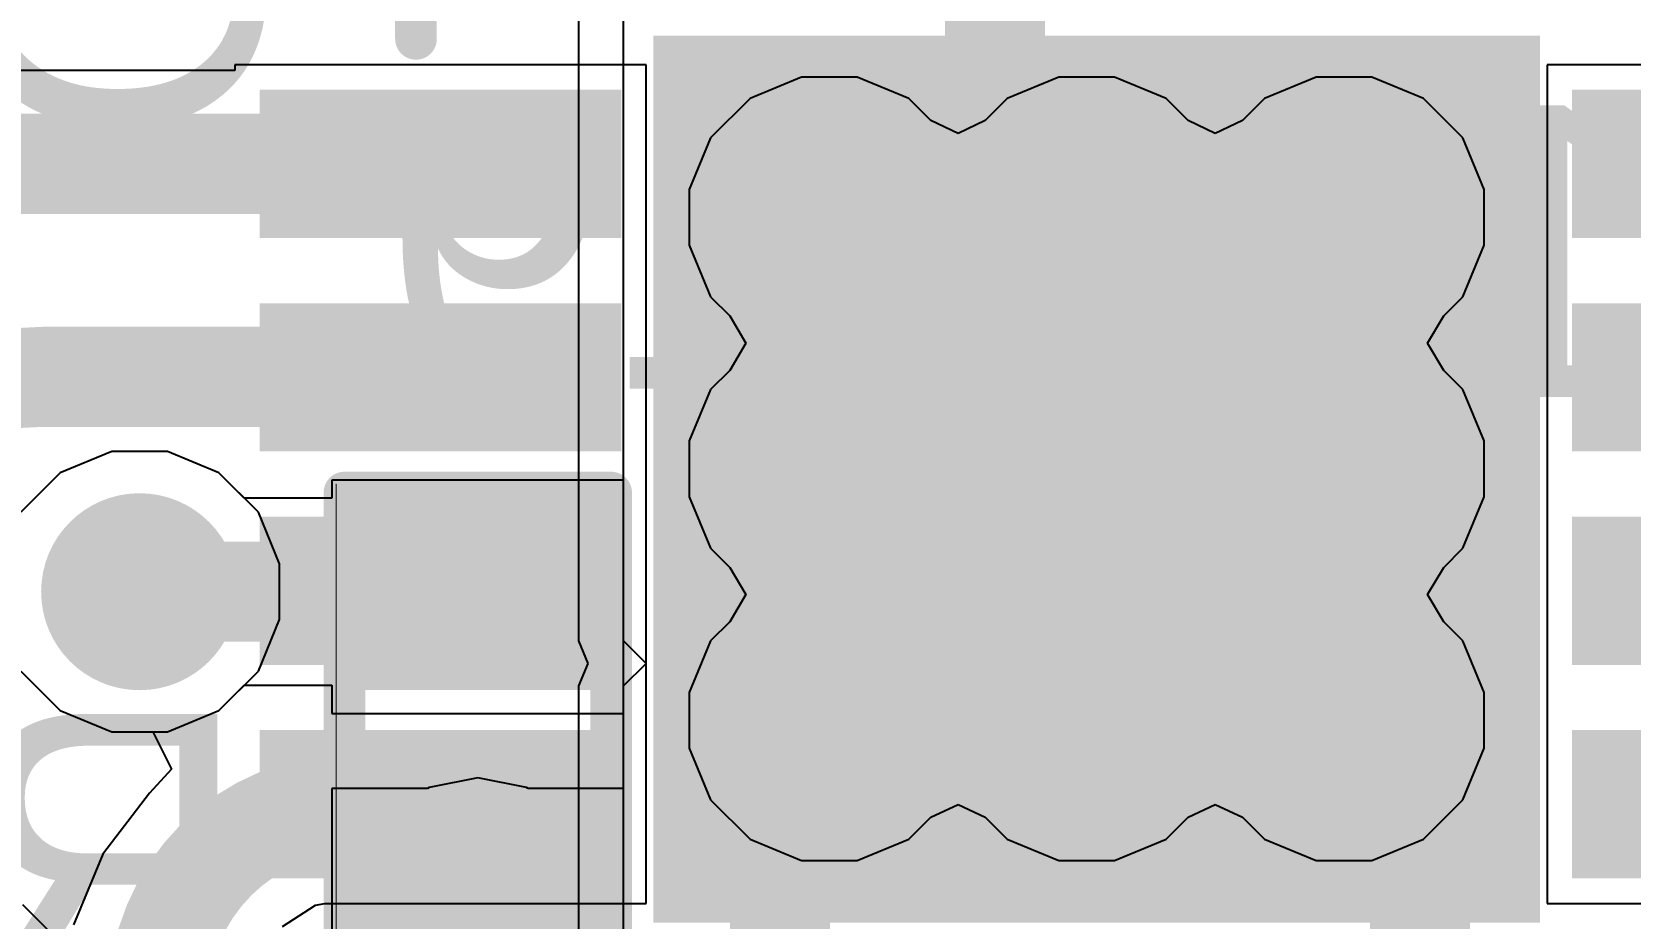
# Model space of a CAD drawing. Header units: inches. Extents: x -4.4 to 45.3, y -0.3 to 53.7.
# Drawn here: x 30.681 to 35.552, y 27.154 to 29.853 of the extents above; entities that cross this region are included whole.
import ezdxf

# ---------------------------------------------------------------- set-up
doc = ezdxf.new("R2010")
doc.units = ezdxf.units.IN
for name, color, linetype in [('Bottom Layer', 5, 'Continuous'), ('Bottom Overlay', 54, 'Continuous'), ('Bottom Paste', 16, 'Continuous'), ('Bottom Solder', 6, 'Continuous'), ('Signal_1', 16, 'Continuous'), ('Signal_2', 76, 'Continuous'), ('Top Layer', 1, 'Continuous'), ('Top Overlay', 2, 'Continuous'), ('Top Solder', 216, 'Continuous'), ('Via Holes', 16, 'Continuous')]:
    doc.layers.add(name, color=color, linetype=linetype)
doc.styles.add('Arial', font='', dxfattribs={"height": 0.2})
doc.styles.get('Arial').set_extended_font_data('Arial')

# ---------------------------------------------------------------- blocks, each defined once
blk = doc.blocks.new('QFN_16_EP_4_4__51')
at = {"layer": 'Top Layer'}
for points in [[(-1.1656, 2.5), (-0.8156, 2.5), (-0.8156, 1.5), (-1.1656, 1.5)], [(-0.5154, 2.5), (-0.1654, 2.5), (-0.1654, 1.5), (-0.5154, 1.5)], [(0.1349, 2.5), (0.4849, 2.5), (0.4849, 1.5), (0.1349, 1.5)], [(0.7851, 2.5), (1.1351, 2.5), (1.1351, 1.5), (0.7851, 1.5)], [(-1.3, 1.3), (1.3, 1.3), (1.3, -1.3), (-1.3, -1.3)], [(-1.1656, -1.5), (-0.8156, -1.5), (-0.8156, -2.5), (-1.1656, -2.5)], [(-0.5154, -1.5), (-0.1654, -1.5), (-0.1654, -2.5), (-0.5154, -2.5)], [(0.1349, -1.5), (0.4849, -1.5), (0.4849, -2.5), (0.1349, -2.5)], [(0.7851, -1.5), (1.1351, -1.5), (1.1351, -2.5), (0.7851, -2.5)]]:
    blk.add_hatch(color=1, dxfattribs=at).paths.add_polyline_path(points)
at = {"layer": 'Top Solder'}
for points in [[(-1.2164, 2.5508), (-0.7648, 2.5508), (-0.7648, 1.4492), (-1.2164, 1.4492)], [(-0.5662, 2.5508), (-0.1146, 2.5508), (-0.1146, 1.4492), (-0.5662, 1.4492)], [(0.0841, 2.5508), (0.5357, 2.5508), (0.5357, 1.4492), (0.0841, 1.4492)], [(0.7343, 2.5508), (1.1859, 2.5508), (1.1859, 1.4492), (0.7343, 1.4492)], [(-1.3508, 1.3508), (1.3508, 1.3508), (1.3508, -1.3508), (-1.3508, -1.3508)], [(-1.2164, -1.4492), (-0.7648, -1.4492), (-0.7648, -2.5508), (-1.2164, -2.5508)], [(-0.5662, -1.4492), (-0.1146, -1.4492), (-0.1146, -2.5508), (-0.5662, -2.5508)], [(0.0841, -1.4492), (0.5357, -1.4492), (0.5357, -2.5508), (0.0841, -2.5508)], [(0.7343, -1.4492), (1.1859, -1.4492), (1.1859, -2.5508), (0.7343, -2.5508)]]:
    blk.add_hatch(color=216, dxfattribs=at).paths.add_polyline_path(points)
at = {"layer": 'Top Overlay'}
for points in [[(-2.0746, 2.0746, 0.127, 0.127, 0), (-1.3714, 2.0746, 0.127, 0.127, 0)], [(1.3408, 2.0746, 0.127, 0.127, 0), (2.0745, 2.0746, 0.127, 0.127, 0)]]:
    blk.add_lwpolyline(points, format="xyseb", dxfattribs=at)
for points in [[(-1.4031, 2.0746, 0.0635, 0.0635, 1), (-1.3396, 2.0746, 0.0635, 0.0635, 1)], [(1.3091, 2.0746, 0.0635, 0.0635, 1), (1.3726, 2.0746, 0.0635, 0.0635, 1)]]:
    blk.add_lwpolyline(points, format="xyseb", close=True, dxfattribs=at)
blk = doc.blocks.new('R___0402_B_62')
at = {"layer": 'Bottom Layer'}
for points in [[(-0.2413, 0.3175), (-0.2413, -0.3175), (-0.6985, -0.3175), (-0.6985, 0.3175)], [(0.6985, 0.3175), (0.6985, -0.3175), (0.2413, -0.3175), (0.2413, 0.3175)]]:
    blk.add_hatch(color=5, dxfattribs=at).paths.add_polyline_path(points)
at = {"layer": 'Bottom Paste'}
for points in [[(-0.2413, 0.3175), (-0.2413, -0.3175), (-0.6985, -0.3175), (-0.6985, 0.3175)], [(0.6985, 0.3175), (0.6985, -0.3175), (0.2413, -0.3175), (0.2413, 0.3175)]]:
    blk.add_hatch(color=16, dxfattribs=at).paths.add_polyline_path(points)
at = {"layer": 'Bottom Solder'}
for points in [[(-0.1863, 0.3725), (-0.1863, -0.3725), (-0.7535, -0.3725), (-0.7535, 0.3725)], [(0.7535, 0.3725), (0.7535, -0.3725), (0.1863, -0.3725), (0.1863, 0.3725)]]:
    blk.add_hatch(color=6, dxfattribs=at).paths.add_polyline_path(points)
at = {"layer": 'Bottom Overlay'}
for points in [[(-0.7874, 0.4064, 0.127, 0.127, 0), (0.7874, 0.4064, 0.127, 0.127, 0)], [(-0.7874, 0.4064, 0.127, 0.127, 0), (-0.7874, -0.4064, 0.127, 0.127, 0)], [(0.7874, 0.4064, 0.127, 0.127, 0), (0.7874, -0.4064, 0.127, 0.127, 0)], [(-0.8128, 0.4318, 0.00323, 0.00323, 0), (0.8128, 0.4318, 0.00323, 0.00323, 0)], [(-0.7874, -0.4064, 0.127, 0.127, 0), (0.7874, -0.4064, 0.127, 0.127, 0)]]:
    blk.add_lwpolyline(points, format="xyseb", dxfattribs=at)
for points in [[(-0.8191, 0.4064, 0.0635, 0.0635, 1), (-0.7556, 0.4064, 0.0635, 0.0635, 1)], [(-0.8191, 0.4064, 0.0635, 0.0635, 1), (-0.7556, 0.4064, 0.0635, 0.0635, 1)], [(0.7556, 0.4064, 0.0635, 0.0635, 1), (0.8191, 0.4064, 0.0635, 0.0635, 1)], [(0.7556, 0.4064, 0.0635, 0.0635, 1), (0.8191, 0.4064, 0.0635, 0.0635, 1)], [(-0.8136, 0.4318, 0.00161, 0.00161, 1), (-0.812, 0.4318, 0.00161, 0.00161, 1)], [(0.812, 0.4318, 0.00161, 0.00161, 1), (0.8136, 0.4318, 0.00161, 0.00161, 1)], [(-0.8191, -0.4064, 0.0635, 0.0635, 1), (-0.7556, -0.4064, 0.0635, 0.0635, 1)], [(-0.8191, -0.4064, 0.0635, 0.0635, 1), (-0.7556, -0.4064, 0.0635, 0.0635, 1)], [(0.7556, -0.4064, 0.0635, 0.0635, 1), (0.8191, -0.4064, 0.0635, 0.0635, 1)], [(0.7556, -0.4064, 0.0635, 0.0635, 1), (0.8191, -0.4064, 0.0635, 0.0635, 1)]]:
    blk.add_lwpolyline(points, format="xyseb", close=True, dxfattribs=at)

msp = doc.modelspace()

# ---------------------------------------------------------------- hatches: boundary and pattern name
at = {"layer": 'Bottom Layer'}
h = msp.add_hatch(color=5, dxfattribs=at)
edge = h.paths.add_edge_path()
edge.add_arc((33.1113, 29.2877), 0.3, 0, 360)
h = msp.add_hatch(color=5, dxfattribs=at)
edge = h.paths.add_edge_path()
edge.add_arc((33.8955, 29.2877), 0.3, 0, 360)
h = msp.add_hatch(color=5, dxfattribs=at)
edge = h.paths.add_edge_path()
edge.add_arc((34.6797, 29.2877), 0.3, 0, 360)
h = msp.add_hatch(color=5, dxfattribs=at)
edge = h.paths.add_edge_path()
edge.add_arc((33.1113, 28.5217), 0.3, 0, 360)
h = msp.add_hatch(color=5, dxfattribs=at)
edge = h.paths.add_edge_path()
edge.add_arc((33.8955, 28.5217), 0.3, 0, 360)
h = msp.add_hatch(color=5, dxfattribs=at)
edge = h.paths.add_edge_path()
edge.add_arc((34.6797, 28.5217), 0.3, 0, 360)
h = msp.add_hatch(color=5, dxfattribs=at)
edge = h.paths.add_edge_path()
edge.add_arc((31.0088, 28.1475), 0.3, 0, 360)
h = msp.add_hatch(color=5, dxfattribs=at)
edge = h.paths.add_edge_path()
edge.add_arc((33.1113, 27.7557), 0.3, 0, 360)
h = msp.add_hatch(color=5, dxfattribs=at)
edge = h.paths.add_edge_path()
edge.add_arc((33.8955, 27.7557), 0.3, 0, 360)
h = msp.add_hatch(color=5, dxfattribs=at)
edge = h.paths.add_edge_path()
edge.add_arc((34.6797, 27.7557), 0.3, 0, 360)
at = {"layer": 'Signal_1'}
h = msp.add_hatch(color=16, dxfattribs=at)
edge = h.paths.add_edge_path()
edge.add_arc((33.1113, 29.2877), 0.3, 0, 360)
h = msp.add_hatch(color=16, dxfattribs=at)
edge = h.paths.add_edge_path()
edge.add_arc((33.8955, 29.2877), 0.3, 0, 360)
h = msp.add_hatch(color=16, dxfattribs=at)
edge = h.paths.add_edge_path()
edge.add_arc((34.6797, 29.2877), 0.3, 0, 360)
h = msp.add_hatch(color=16, dxfattribs=at)
edge = h.paths.add_edge_path()
edge.add_arc((33.1113, 28.5217), 0.3, 0, 360)
h = msp.add_hatch(color=16, dxfattribs=at)
edge = h.paths.add_edge_path()
edge.add_arc((33.8955, 28.5217), 0.3, 0, 360)
h = msp.add_hatch(color=16, dxfattribs=at)
edge = h.paths.add_edge_path()
edge.add_arc((34.6797, 28.5217), 0.3, 0, 360)
h = msp.add_hatch(color=16, dxfattribs=at)
edge = h.paths.add_edge_path()
edge.add_arc((31.0088, 28.1475), 0.3, 0, 360)
h = msp.add_hatch(color=16, dxfattribs=at)
edge = h.paths.add_edge_path()
edge.add_arc((33.1113, 27.7557), 0.3, 0, 360)
h = msp.add_hatch(color=16, dxfattribs=at)
edge = h.paths.add_edge_path()
edge.add_arc((33.8955, 27.7557), 0.3, 0, 360)
h = msp.add_hatch(color=16, dxfattribs=at)
edge = h.paths.add_edge_path()
edge.add_arc((34.6797, 27.7557), 0.3, 0, 360)
at = {"layer": 'Signal_2'}
h = msp.add_hatch(color=76, dxfattribs=at)
edge = h.paths.add_edge_path()
edge.add_arc((33.1113, 29.2877), 0.3, 0, 360)
h = msp.add_hatch(color=76, dxfattribs=at)
edge = h.paths.add_edge_path()
edge.add_arc((33.8955, 29.2877), 0.3, 0, 360)
h = msp.add_hatch(color=76, dxfattribs=at)
edge = h.paths.add_edge_path()
edge.add_arc((34.6797, 29.2877), 0.3, 0, 360)
h = msp.add_hatch(color=76, dxfattribs=at)
edge = h.paths.add_edge_path()
edge.add_arc((33.1113, 28.5217), 0.3, 0, 360)
h = msp.add_hatch(color=76, dxfattribs=at)
edge = h.paths.add_edge_path()
edge.add_arc((33.8955, 28.5217), 0.3, 0, 360)
h = msp.add_hatch(color=76, dxfattribs=at)
edge = h.paths.add_edge_path()
edge.add_arc((34.6797, 28.5217), 0.3, 0, 360)
h = msp.add_hatch(color=76, dxfattribs=at)
edge = h.paths.add_edge_path()
edge.add_arc((31.0088, 28.1475), 0.3, 0, 360)
h = msp.add_hatch(color=76, dxfattribs=at)
edge = h.paths.add_edge_path()
edge.add_arc((33.1113, 27.7557), 0.3, 0, 360)
h = msp.add_hatch(color=76, dxfattribs=at)
edge = h.paths.add_edge_path()
edge.add_arc((33.8955, 27.7557), 0.3, 0, 360)
h = msp.add_hatch(color=76, dxfattribs=at)
edge = h.paths.add_edge_path()
edge.add_arc((34.6797, 27.7557), 0.3, 0, 360)
at = {"layer": 'Top Layer'}
h = msp.add_hatch(color=1, dxfattribs=at)
edge = h.paths.add_edge_path()
edge.add_arc((33.1113, 29.2877), 0.3, 0, 360)
h = msp.add_hatch(color=1, dxfattribs=at)
edge = h.paths.add_edge_path()
edge.add_arc((33.8955, 29.2877), 0.3, 0, 360)
h = msp.add_hatch(color=1, dxfattribs=at)
edge = h.paths.add_edge_path()
edge.add_arc((34.6797, 29.2877), 0.3, 0, 360)
h = msp.add_hatch(color=1, dxfattribs=at)
edge = h.paths.add_edge_path()
edge.add_arc((33.1113, 28.5217), 0.3, 0, 360)
h = msp.add_hatch(color=1, dxfattribs=at)
edge = h.paths.add_edge_path()
edge.add_arc((33.8955, 28.5217), 0.3, 0, 360)
h = msp.add_hatch(color=1, dxfattribs=at)
edge = h.paths.add_edge_path()
edge.add_arc((34.6797, 28.5217), 0.3, 0, 360)
h = msp.add_hatch(color=1, dxfattribs=at)
edge = h.paths.add_edge_path()
edge.add_arc((31.0088, 28.1475), 0.3, 0, 360)
h = msp.add_hatch(color=1, dxfattribs=at)
edge = h.paths.add_edge_path()
edge.add_arc((33.1113, 27.7557), 0.3, 0, 360)
h = msp.add_hatch(color=1, dxfattribs=at)
edge = h.paths.add_edge_path()
edge.add_arc((33.8955, 27.7557), 0.3, 0, 360)
h = msp.add_hatch(color=1, dxfattribs=at)
edge = h.paths.add_edge_path()
edge.add_arc((34.6797, 27.7557), 0.3, 0, 360)
at = {"layer": 'Via Holes'}
h = msp.add_hatch(color=7, dxfattribs=at)
edge = h.paths.add_edge_path()
edge.add_arc((33.1113, 29.2877), 0.15, 0, 360)
h = msp.add_hatch(color=7, dxfattribs=at)
edge = h.paths.add_edge_path()
edge.add_arc((33.8955, 29.2877), 0.15, 0, 360)
h = msp.add_hatch(color=7, dxfattribs=at)
edge = h.paths.add_edge_path()
edge.add_arc((34.6797, 29.2877), 0.15, 0, 360)
h = msp.add_hatch(color=7, dxfattribs=at)
edge = h.paths.add_edge_path()
edge.add_arc((33.1113, 28.5217), 0.15, 0, 360)
h = msp.add_hatch(color=7, dxfattribs=at)
edge = h.paths.add_edge_path()
edge.add_arc((33.8955, 28.5217), 0.15, 0, 360)
h = msp.add_hatch(color=7, dxfattribs=at)
edge = h.paths.add_edge_path()
edge.add_arc((34.6797, 28.5217), 0.15, 0, 360)
h = msp.add_hatch(color=7, dxfattribs=at)
edge = h.paths.add_edge_path()
edge.add_arc((31.0088, 28.1475), 0.15, 0, 360)
h = msp.add_hatch(color=7, dxfattribs=at)
edge = h.paths.add_edge_path()
edge.add_arc((33.1113, 27.7557), 0.15, 0, 360)
h = msp.add_hatch(color=7, dxfattribs=at)
edge = h.paths.add_edge_path()
edge.add_arc((33.8955, 27.7557), 0.15, 0, 360)
h = msp.add_hatch(color=7, dxfattribs=at)
edge = h.paths.add_edge_path()
edge.add_arc((34.6797, 27.7557), 0.15, 0, 360)

# ---------------------------------------------------------------- linework, layer by layer
at = {"layer": 'Bottom Layer'}
for p, q in [((30.9238, 28.5745), (30.7669, 28.5095)), ((31.0937, 28.5745), (30.9238, 28.5745)), ((31.2506, 28.5095), (31.0937, 28.5745)), ((30.7669, 28.5095), (30.6468, 28.3894)), ((31.3278, 28.4324), (31.2506, 28.5095)), ((32.4842, 28.4876), (31.5952, 28.4876)), ((31.5952, 28.4876), (31.5952, 28.4324)), ((32.4842, 27.7764), (32.4842, 28.4876)), ((31.5952, 28.4324), (31.3278, 28.4324)), ((30.6468, 27.9056), (30.7669, 27.7855)), ((31.2506, 27.7855), (31.3278, 27.8626)), ((31.3278, 27.8626), (31.5952, 27.8626)), ((31.5952, 27.8626), (31.5952, 27.7764)), ((30.7669, 27.7855), (30.9238, 27.7205)), ((31.0937, 27.7205), (31.2506, 27.7855)), ((31.5952, 27.7764), (32.4842, 27.7764)), ((30.9238, 27.7205), (31.0937, 27.7205)), ((32.0397, 27.5807), (31.8911, 27.5511)), ((32.1884, 27.5511), (32.0397, 27.5807)), ((31.8862, 27.5478), (31.5952, 27.5478)), ((31.5952, 27.5478), (31.5952, 26.8366)), ((31.8911, 27.5511), (31.8862, 27.5478)), ((32.1933, 27.5478), (32.1884, 27.5511)), ((32.4842, 27.5478), (32.1933, 27.5478)), ((32.4842, 26.8366), (32.4842, 27.5478))]:
    msp.add_line(p, q, dxfattribs=at)
for points in [[(30.9834, 28.1475, 0.3048, 0.3048, 0), (31.0088, 28.1475, 0.3048, 0.3048, 0)], [(31.0088, 28.1475, 0.3048, 0.3048, 0), (32.0669, 28.1475, 0.3048, 0.3048, 0)], [(32.0397, 26.8773, 0.508, 0.508, 0), (32.0397, 27.1922, 0.508, 0.508, 0)]]:
    msp.add_lwpolyline(points, format="xyseb", dxfattribs=at)
for points in [[(30.9072, 28.1475, 0.1524, 0.1524, 1), (31.0596, 28.1475, 0.1524, 0.1524, 1)], [(30.9326, 28.1475, 0.1524, 0.1524, 1), (31.085, 28.1475, 0.1524, 0.1524, 1)], [(30.9326, 28.1475, 0.1524, 0.1524, 1), (31.085, 28.1475, 0.1524, 0.1524, 1)], [(31.9907, 28.1475, 0.1524, 0.1524, 1), (32.1431, 28.1475, 0.1524, 0.1524, 1)], [(31.9127, 27.1922, 0.254, 0.254, 1), (32.1667, 27.1922, 0.254, 0.254, 1)]]:
    msp.add_lwpolyline(points, format="xyseb", close=True, dxfattribs=at)
at = {"layer": 'Signal_1'}
for p, q in [((33.0264, 29.7147), (32.8694, 29.6497)), ((33.1962, 29.7147), (33.0264, 29.7147)), ((33.3532, 29.6497), (33.1962, 29.7147)), ((33.8106, 29.7147), (33.6536, 29.6497)), ((33.9805, 29.7147), (33.8106, 29.7147)), ((34.1374, 29.6497), (33.9805, 29.7147)), ((34.5948, 29.7147), (34.4379, 29.6497)), ((34.7647, 29.7147), (34.5948, 29.7147)), ((34.9216, 29.6497), (34.7647, 29.7147)), ((32.8694, 29.6497), (32.7493, 29.5296)), ((33.4204, 29.5824), (33.3532, 29.6497)), ((33.6536, 29.6497), (33.5864, 29.5824)), ((34.2047, 29.5824), (34.1374, 29.6497)), ((34.4379, 29.6497), (34.3706, 29.5824)), ((35.0417, 29.5296), (34.9216, 29.6497)), ((33.5034, 29.5437), (33.4204, 29.5824)), ((33.5864, 29.5824), (33.5034, 29.5437)), ((34.2876, 29.5437), (34.2047, 29.5824)), ((34.3706, 29.5824), (34.2876, 29.5437)), ((32.7493, 29.5296), (32.6843, 29.3727)), ((35.1067, 29.3727), (35.0417, 29.5296)), ((32.6843, 29.3727), (32.6843, 29.2028)), ((35.1067, 29.2028), (35.1067, 29.3727)), ((32.6843, 29.2028), (32.7493, 29.0458)), ((35.0417, 29.0458), (35.1067, 29.2028)), ((32.7493, 29.0458), (32.8075, 28.9877)), ((34.9836, 28.9877), (35.0417, 29.0458)), ((32.8075, 28.9877), (32.8569, 28.9047)), ((34.9341, 28.9047), (34.9836, 28.9877)), ((32.8569, 28.9047), (32.8075, 28.8218)), ((34.9836, 28.8218), (34.9341, 28.9047)), ((32.8075, 28.8218), (32.7493, 28.7636)), ((35.0417, 28.7636), (34.9836, 28.8218)), ((32.7493, 28.7636), (32.6843, 28.6067)), ((35.1067, 28.6067), (35.0417, 28.7636)), ((32.6843, 28.6067), (32.6843, 28.4368)), ((35.1067, 28.4368), (35.1067, 28.6067)), ((30.9238, 28.5745), (30.7669, 28.5095)), ((31.0937, 28.5745), (30.9238, 28.5745)), ((31.2506, 28.5095), (31.0937, 28.5745)), ((30.7669, 28.5095), (30.6468, 28.3894)), ((31.3708, 28.3894), (31.2506, 28.5095)), ((32.6843, 28.4368), (32.7493, 28.2799)), ((35.0417, 28.2799), (35.1067, 28.4368)), ((31.4358, 28.2324), (31.3708, 28.3894)), ((32.7493, 28.2799), (32.8075, 28.2217)), ((34.9836, 28.2217), (35.0417, 28.2799)), ((31.4358, 28.0626), (31.4358, 28.2324)), ((32.8075, 28.2217), (32.8569, 28.1387)), ((34.9341, 28.1387), (34.9836, 28.2217)), ((32.8569, 28.1387), (32.8075, 28.0558)), ((34.9836, 28.0558), (34.9341, 28.1387)), ((31.3708, 27.9056), (31.4358, 28.0626)), ((32.8075, 28.0558), (32.7493, 27.9976)), ((35.0417, 27.9976), (34.9836, 28.0558)), ((32.7493, 27.9976), (32.6843, 27.8407)), ((35.1067, 27.8407), (35.0417, 27.9976)), ((30.6468, 27.9056), (30.7669, 27.7855)), ((31.2506, 27.7855), (31.3708, 27.9056)), ((32.6843, 27.8407), (32.6843, 27.6708)), ((35.1067, 27.6708), (35.1067, 27.8407)), ((30.7669, 27.7855), (30.9238, 27.7205)), ((31.0937, 27.7205), (31.2506, 27.7855)), ((30.9238, 27.7205), (31.0937, 27.7205)), ((32.6843, 27.6708), (32.7493, 27.5139)), ((35.0417, 27.5139), (35.1067, 27.6708)), ((32.7493, 27.5139), (32.8694, 27.3937)), ((33.4204, 27.461), (33.5034, 27.4998)), ((33.5034, 27.4998), (33.5864, 27.461)), ((34.2047, 27.461), (34.2876, 27.4998)), ((34.2876, 27.4998), (34.3706, 27.461)), ((34.9216, 27.3937), (35.0417, 27.5139)), ((33.3532, 27.3937), (33.4204, 27.461)), ((33.5864, 27.461), (33.6536, 27.3937)), ((34.1374, 27.3937), (34.2047, 27.461)), ((34.3706, 27.461), (34.4379, 27.3937)), ((32.8694, 27.3937), (33.0264, 27.3287)), ((33.1962, 27.3287), (33.3532, 27.3937)), ((33.6536, 27.3937), (33.8106, 27.3287)), ((33.9805, 27.3287), (34.1374, 27.3937)), ((34.4379, 27.3937), (34.5948, 27.3287)), ((34.7647, 27.3287), (34.9216, 27.3937)), ((33.0264, 27.3287), (33.1962, 27.3287)), ((33.8106, 27.3287), (33.9805, 27.3287)), ((34.5948, 27.3287), (34.7647, 27.3287)), ((32.1617, 25.6847), (30.653, 27.1934))]:
    msp.add_line(p, q, dxfattribs=at)
at = {"layer": 'Signal_2'}
for p, q in [((32.3468, 31.1454), (32.3468, 27.9978)), ((32.4842, 27.9978), (32.4842, 31.1454)), ((33.0264, 29.7147), (32.8694, 29.6497)), ((33.1962, 29.7147), (33.0264, 29.7147)), ((33.3532, 29.6497), (33.1962, 29.7147)), ((33.8106, 29.7147), (33.6536, 29.6497)), ((33.9805, 29.7147), (33.8106, 29.7147)), ((34.1374, 29.6497), (33.9805, 29.7147)), ((34.5948, 29.7147), (34.4379, 29.6497)), ((34.7647, 29.7147), (34.5948, 29.7147)), ((34.9216, 29.6497), (34.7647, 29.7147)), ((32.8694, 29.6497), (32.7493, 29.5296)), ((33.4204, 29.5824), (33.3532, 29.6497)), ((33.6536, 29.6497), (33.5864, 29.5824)), ((34.2047, 29.5824), (34.1374, 29.6497)), ((34.4379, 29.6497), (34.3706, 29.5824)), ((35.0417, 29.5296), (34.9216, 29.6497)), ((33.5034, 29.5437), (33.4204, 29.5824)), ((33.5864, 29.5824), (33.5034, 29.5437)), ((34.2876, 29.5437), (34.2047, 29.5824)), ((34.3706, 29.5824), (34.2876, 29.5437)), ((32.7493, 29.5296), (32.6843, 29.3727)), ((35.1067, 29.3727), (35.0417, 29.5296)), ((32.6843, 29.3727), (32.6843, 29.2028)), ((35.1067, 29.2028), (35.1067, 29.3727)), ((32.6843, 29.2028), (32.7493, 29.0458)), ((35.0417, 29.0458), (35.1067, 29.2028)), ((32.7493, 29.0458), (32.8075, 28.9877)), ((34.9836, 28.9877), (35.0417, 29.0458)), ((32.8075, 28.9877), (32.8569, 28.9047)), ((34.9341, 28.9047), (34.9836, 28.9877)), ((32.8569, 28.9047), (32.8075, 28.8218)), ((34.9836, 28.8218), (34.9341, 28.9047)), ((32.8075, 28.8218), (32.7493, 28.7636)), ((35.0417, 28.7636), (34.9836, 28.8218)), ((32.7493, 28.7636), (32.6843, 28.6067)), ((35.1067, 28.6067), (35.0417, 28.7636)), ((32.6843, 28.6067), (32.6843, 28.4368)), ((35.1067, 28.4368), (35.1067, 28.6067)), ((30.9238, 28.5745), (30.7669, 28.5095)), ((31.0937, 28.5745), (30.9238, 28.5745)), ((31.2506, 28.5095), (31.0937, 28.5745)), ((30.7669, 28.5095), (30.6468, 28.3894)), ((31.3708, 28.3894), (31.2506, 28.5095)), ((32.6843, 28.4368), (32.7493, 28.2799)), ((35.0417, 28.2799), (35.1067, 28.4368)), ((31.4358, 28.2324), (31.3708, 28.3894)), ((32.7493, 28.2799), (32.8075, 28.2217)), ((34.9836, 28.2217), (35.0417, 28.2799)), ((31.4358, 28.0626), (31.4358, 28.2324)), ((32.8075, 28.2217), (32.8569, 28.1387)), ((34.9341, 28.1387), (34.9836, 28.2217)), ((32.8569, 28.1387), (32.8075, 28.0558)), ((34.9836, 28.0558), (34.9341, 28.1387)), ((31.3708, 27.9056), (31.4358, 28.0626)), ((32.8075, 28.0558), (32.7493, 27.9976)), ((35.0417, 27.9976), (34.9836, 28.0558)), ((32.3468, 27.9978), (32.3752, 27.9291)), ((32.5529, 27.9291), (32.4842, 27.9978)), ((32.7493, 27.9976), (32.6843, 27.8407)), ((35.1067, 27.8407), (35.0417, 27.9976)), ((32.3752, 27.9291), (32.3468, 27.8604)), ((32.4842, 27.8604), (32.5529, 27.9291)), ((30.6468, 27.9056), (30.7669, 27.7855)), ((31.2506, 27.7855), (31.3708, 27.9056)), ((32.3468, 27.8604), (32.3468, 27.8603)), ((32.3468, 27.8603), (32.3468, 26.668)), ((32.4842, 26.668), (32.4842, 27.8604)), ((32.6843, 27.8407), (32.6843, 27.6708)), ((35.1067, 27.6708), (35.1067, 27.8407)), ((30.7669, 27.7855), (30.9238, 27.7205)), ((31.0937, 27.7205), (31.2506, 27.7855)), ((30.9238, 27.7205), (31.0937, 27.7205)), ((32.6843, 27.6708), (32.7493, 27.5139)), ((35.0417, 27.5139), (35.1067, 27.6708)), ((32.7493, 27.5139), (32.8694, 27.3937)), ((33.4204, 27.461), (33.5034, 27.4998)), ((33.5034, 27.4998), (33.5864, 27.461)), ((34.2047, 27.461), (34.2876, 27.4998)), ((34.2876, 27.4998), (34.3706, 27.461)), ((34.9216, 27.3937), (35.0417, 27.5139)), ((33.3532, 27.3937), (33.4204, 27.461)), ((33.5864, 27.461), (33.6536, 27.3937)), ((34.1374, 27.3937), (34.2047, 27.461)), ((34.3706, 27.461), (34.4379, 27.3937)), ((32.8694, 27.3937), (33.0264, 27.3287)), ((33.1962, 27.3287), (33.3532, 27.3937)), ((33.6536, 27.3937), (33.8106, 27.3287)), ((33.9805, 27.3287), (34.1374, 27.3937)), ((34.4379, 27.3937), (34.5948, 27.3287)), ((34.7647, 27.3287), (34.9216, 27.3937)), ((33.0264, 27.3287), (33.1962, 27.3287)), ((33.8106, 27.3287), (33.9805, 27.3287)), ((34.5948, 27.3287), (34.7647, 27.3287))]:
    msp.add_line(p, q, dxfattribs=at)
at = {"layer": 'Top Layer'}
for p, q in [((31.2989, 29.7356), (30.2026, 29.7356)), ((32.5529, 29.7528), (31.2989, 29.7528)), ((31.2989, 29.7528), (31.2989, 29.7356)), ((32.5529, 29.2295), (32.5529, 29.7528)), ((36.5529, 29.7528), (35.2989, 29.7528)), ((35.2989, 29.7528), (35.2989, 29.2295)), ((32.5529, 29.1025), (32.5529, 29.2295)), ((35.2989, 29.2295), (35.2989, 29.1488)), ((35.2989, 29.1488), (35.2989, 29.1488)), ((35.2989, 29.1488), (35.2989, 29.1025)), ((32.5529, 29.0218), (32.5529, 29.1025)), ((35.2989, 29.1025), (35.2989, 29.1025)), ((35.2989, 29.1025), (35.2989, 28.5793)), ((32.5529, 28.4985), (32.5529, 29.0218)), ((35.2989, 28.5793), (35.2989, 28.4985)), ((32.553, 28.4985), (32.5529, 28.4985)), ((32.553, 28.4523), (32.553, 28.4985)), ((35.2989, 28.4985), (35.2989, 28.4985)), ((35.2989, 28.4985), (35.2989, 28.4523)), ((32.5529, 28.3715), (32.5529, 28.4523)), ((32.5529, 28.4523), (32.553, 28.4523)), ((35.2989, 28.4523), (35.2989, 28.4523)), ((35.2989, 28.4523), (35.2989, 27.9291)), ((32.5529, 27.9291), (32.5529, 28.3715)), ((32.5529, 27.8021), (32.5529, 27.9291)), ((35.2989, 27.9291), (35.2989, 27.8483)), ((30.6468, 27.9056), (30.7669, 27.7855)), ((35.2989, 27.8483), (35.2989, 27.7213)), ((30.7669, 27.7855), (30.9238, 27.7205)), ((32.5529, 27.7213), (32.5529, 27.8021)), ((30.9238, 27.7205), (31.0497, 27.7205)), ((31.0497, 27.7205), (31.1061, 27.6065)), ((32.5529, 27.198), (32.5529, 27.7213)), ((35.2989, 27.7213), (35.2989, 27.198)), ((31.1061, 27.6065), (31.039, 27.5334)), ((31.039, 27.5334), (30.897, 27.3482)), ((31.039, 27.5334), (31.039, 27.5334)), ((30.897, 27.3482), (30.8076, 27.1326)), ((31.4446, 27.1278), (31.5449, 27.1923)), ((31.5449, 27.1923), (31.5735, 27.198)), ((31.5735, 27.198), (32.5529, 27.198)), ((35.2989, 27.198), (36.5249, 27.198))]:
    msp.add_line(p, q, dxfattribs=at)
for points in [[(33.6161, 28.8005, 0.3048, 0.3048, 0), (33.6161, 30.4906, 0.3048, 0.3048, 0)], [(29.8836, 29.4508, 0.3048, 0.3048, 0), (31.9259, 29.4508, 0.3048, 0.3048, 0)], [(29.9217, 28.4738, 0.3048, 0.3048, -0.198768), (30.7147, 28.8021, 0.3048, 0.3048, 0)], [(30.7147, 28.8021, 0.3048, 0.3048, 0), (31.9244, 28.8021, 0.3048, 0.3048, 0)], [(33.6161, 28.8005, 0.3048, 0.3048, 0), (33.9259, 28.4906, 0.3048, 0.3048, 0)], [(32.9607, 27.5254, 0.3048, 0.3048, 0), (33.9259, 28.4906, 0.3048, 0.3048, 0)], [(33.9259, 28.4906, 0.3048, 0.3048, 0), (34.9115, 27.5051, 0.3048, 0.3048, 0)], [(31.0088, 28.1475, 0.3048, 0.3048, 0), (31.9232, 28.1475, 0.3048, 0.3048, 0)], [(32.9607, 26.4907, 0.3048, 0.3048, 0), (32.9607, 27.5254, 0.3048, 0.3048, 0)], [(31.242, 27.3304, 0.3048, 0.3048, -0.198912), (31.6516, 27.5, 0.3048, 0.3048, 0)], [(31.6516, 27.5, 0.3048, 0.3048, 0), (31.9259, 27.5, 0.3048, 0.3048, 0)], [(34.9115, 26.4907, 0.3048, 0.3048, 0), (34.9115, 27.5051, 0.3048, 0.3048, 0)], [(31.0642, 26.9012, 0.3048, 0.3048, -0.198912), (31.242, 27.3304, 0.3048, 0.3048, 0)]]:
    msp.add_lwpolyline(points, format="xyseb", dxfattribs=at)
for points in [[(31.8497, 29.4508, 0.1524, 0.1524, 1), (32.0021, 29.4508, 0.1524, 0.1524, 1)], [(30.6385, 28.8021, 0.1524, 0.1524, 1), (30.7909, 28.8021, 0.1524, 0.1524, 1)], [(30.6385, 28.8021, 0.1524, 0.1524, 1), (30.7909, 28.8021, 0.1524, 0.1524, 1)], [(31.8482, 28.8021, 0.1524, 0.1524, 1), (32.0006, 28.8021, 0.1524, 0.1524, 1)], [(33.5399, 28.8005, 0.1524, 0.1524, 1), (33.6923, 28.8005, 0.1524, 0.1524, 1)], [(33.5399, 28.8005, 0.1524, 0.1524, 1), (33.6923, 28.8005, 0.1524, 0.1524, 1)], [(33.8497, 28.4906, 0.1524, 0.1524, 1), (34.0021, 28.4906, 0.1524, 0.1524, 1)], [(33.8497, 28.4906, 0.1524, 0.1524, 1), (34.0021, 28.4906, 0.1524, 0.1524, 1)], [(33.8497, 28.4906, 0.1524, 0.1524, 1), (34.0021, 28.4906, 0.1524, 0.1524, 1)], [(30.9326, 28.1475, 0.1524, 0.1524, 1), (31.085, 28.1475, 0.1524, 0.1524, 1)], [(31.847, 28.1475, 0.1524, 0.1524, 1), (31.9994, 28.1475, 0.1524, 0.1524, 1)], [(32.8845, 27.5254, 0.1524, 0.1524, 1), (33.0369, 27.5254, 0.1524, 0.1524, 1)], [(32.8845, 27.5254, 0.1524, 0.1524, 1), (33.0369, 27.5254, 0.1524, 0.1524, 1)], [(31.5754, 27.5, 0.1524, 0.1524, 1), (31.7278, 27.5, 0.1524, 0.1524, 1)], [(31.5754, 27.5, 0.1524, 0.1524, 1), (31.7278, 27.5, 0.1524, 0.1524, 1)], [(31.8497, 27.5, 0.1524, 0.1524, 1), (32.0021, 27.5, 0.1524, 0.1524, 1)], [(34.8353, 27.5051, 0.1524, 0.1524, 1), (34.9877, 27.5051, 0.1524, 0.1524, 1)], [(34.8353, 27.5051, 0.1524, 0.1524, 1), (34.9877, 27.5051, 0.1524, 0.1524, 1)], [(31.1658, 27.3304, 0.1524, 0.1524, 1), (31.3182, 27.3304, 0.1524, 0.1524, 1)], [(31.1658, 27.3304, 0.1524, 0.1524, 1), (31.3182, 27.3304, 0.1524, 0.1524, 1)]]:
    msp.add_lwpolyline(points, format="xyseb", close=True, dxfattribs=at)

# ---------------------------------------------------------------- block references
at = {"rotation": 90}
for name, p in [('QFN_16_EP_4_4__51', (33.9259, 28.4906)), ('R___0402_B_62', (32.0397, 27.6621))]:
    msp.add_blockref(name, p, dxfattribs=at)

# ---------------------------------------------------------------- texts
at = {"layer": 'Bottom Overlay', "style": 'Arial', "text_generation_flag": 2}
msp.add_text('C20', height=0.889, rotation=270, dxfattribs=at).set_placement((30.4929, 29.4982))
for s, p in [('C19', (34.0293, 28.7656)), ('C18', (36.5693, 28.7402)), ('R7', (31.3476, 26.886))]:
    msp.add_text(s, height=0.889, dxfattribs=at).set_placement(p)

doc.saveas('drawing.dxf')
